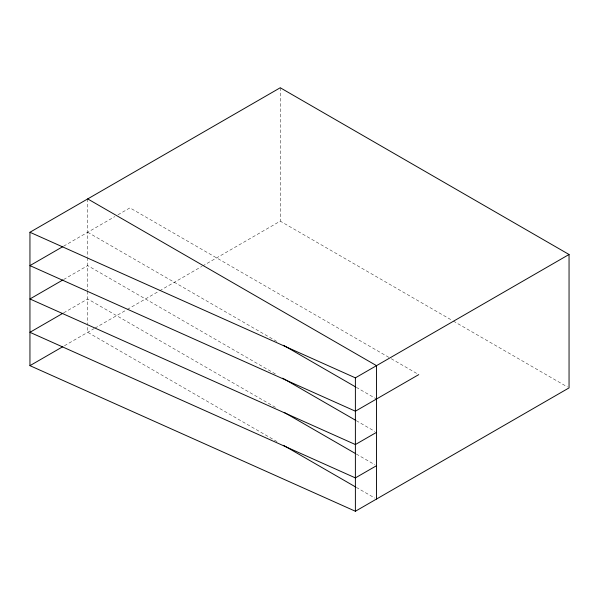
<?xml version="1.0" encoding="UTF-8"?>
<svg xmlns="http://www.w3.org/2000/svg" width="599" height="599" viewBox="0 0 599 599"><rect width="100%" height="100%" fill="white"/><g stroke="black" fill="none" stroke-linecap="round" stroke-linejoin="round"><path stroke-width="0.45" stroke-dasharray="3 2.25" d="M63.644 246.159L114.813 216.613M118.003 214.771L129.961 207.868L390.451 358.262M63.644 279.508L87.709 265.612L276.199 374.435M63.644 312.858L87.709 298.961L277.008 408.248M64.445 345.743L94.185 328.574M94.994 328.102L126.539 309.893M127.347 309.421L158.9 291.204M159.708 290.74L201.773 266.45M202.582 265.986L280.25 221.151L452.559 320.63M453.368 321.101L567.433 386.954M391.259 358.726L417.151 373.671M87.709 232.262L277.008 341.557M356.293 387.328L376.516 399.001M356.293 420.678L374.899 431.415M356.293 454.02L374.899 464.764M277.008 441.598L87.709 332.31L87.709 324.845M356.293 487.369L374.899 498.113M280.25 87.754L280.25 221.151M87.709 198.913L87.709 256.746M87.709 257.682L87.709 290.328M87.709 291.264L87.709 323.909"/><path stroke-width="0.9" d="M29.95 232.262L280.25 87.754L569.05 254.493L569.05 387.89L355.387 511.246L29.95 365.66L29.95 232.262L355.387 377.849L569.05 254.493M62.843 246.623L29.95 265.612L355.387 411.199L418.768 374.607M62.843 279.973L29.95 298.961L355.387 444.548L376.516 432.351M62.843 313.314L29.95 332.31L355.387 477.897L376.516 465.7M29.95 365.66L62.843 346.664M87.709 198.913L376.516 365.652L376.516 499.049M283.484 345.294L355.484 386.857M282.676 378.171L355.484 420.206M284.293 412.456L355.484 453.555M283.484 445.334L355.484 486.905M355.387 377.849L355.387 511.246"/></g></svg>
